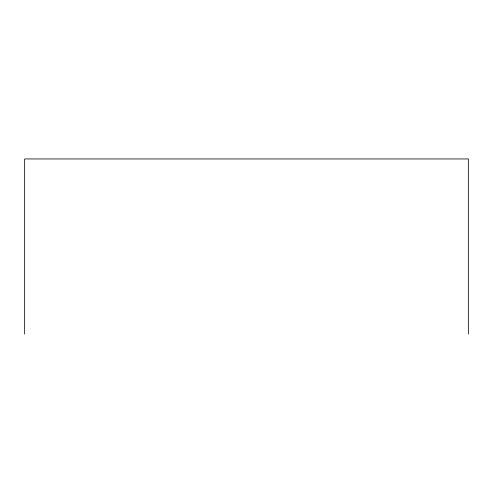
<?xml version="1.0" encoding="UTF-8"?>
<svg xmlns="http://www.w3.org/2000/svg" width="493" height="493" viewBox="0 0 493 493"><rect width="100%" height="100%" fill="white"/><g stroke="black" fill="none" stroke-linecap="round" stroke-linejoin="round"><path stroke-width="0.74" d="M468.35 334.051L468.35 158.949L24.65 158.949L24.65 334.051"/></g></svg>
